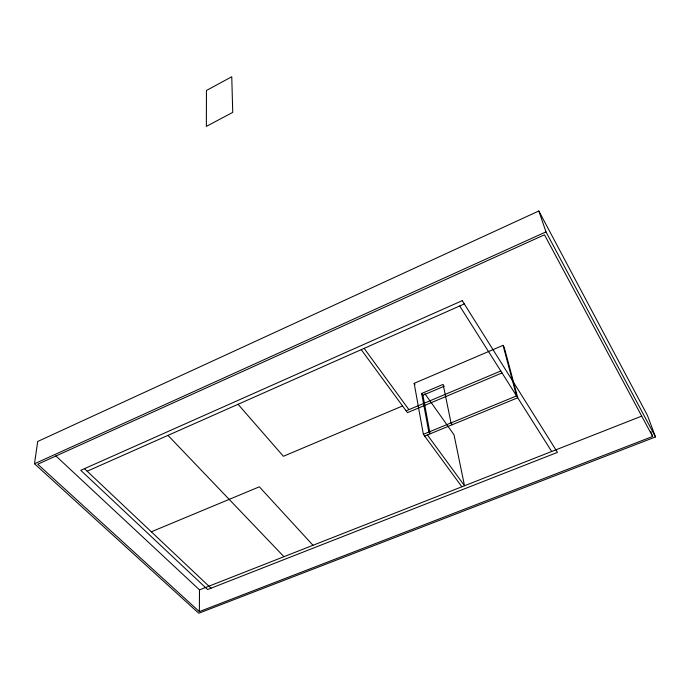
<?xml version="1.0" encoding="UTF-8"?>
<svg xmlns="http://www.w3.org/2000/svg" width="690" height="690" viewBox="0 0 690 690"><rect width="100%" height="100%" fill="white"/><g stroke="black" fill="none" stroke-linecap="round" stroke-linejoin="round"><path stroke-width="1.03" d="M650.817 431.586L652.636 436.477L199.35 611.616L199.496 589.881L55.795 455.857M34.5 463.758L37.683 441.479L538.838 210.985L647.453 415.449L655.5 436.943L198.746 613.238L34.5 463.758L545.98 231.883L538.838 210.985M87.173 471.218L464.301 303.936M461.852 486.752L423.358 434.303L414.164 383.338L503.036 345.354L504.192 347.225L517.733 397.785L424.652 436.071M421.668 393.473L422.936 395.249L430.112 433.829L428.818 432.052L421.668 393.473L443.118 384.382L451.036 422.901L452.304 424.704M422.936 395.249L444.36 386.184M402.546 405.953L283.392 456.288L238.059 404.288M406.117 410.817L500.793 370.996M502.035 372.945L407.471 412.655L361.232 349.657M151.326 531.8L259.337 486.821L312.967 545.247M423.358 434.303L516.551 395.913L503.036 345.354M199.496 589.881L641.622 416.156M199.35 611.616L37.752 464.215L544.47 234.807L652.636 436.477M84.473 468.665L211.045 588.191M167.989 435.373L283.935 556.658M364.13 348.364L408.911 409.636M427.403 434.942L464.508 485.708L454.02 434.821L424.868 393.628M414.164 383.338L415.001 384.52M459.695 305.981L551.664 451.458M545.98 231.883L655.5 436.943M206.457 90.468L206.362 126.391L232.737 112.375L231.754 76.763L206.457 90.468M462.248 300.659L80.773 470.313L207.612 589.536L557.468 452.373L462.248 300.659"/></g></svg>
